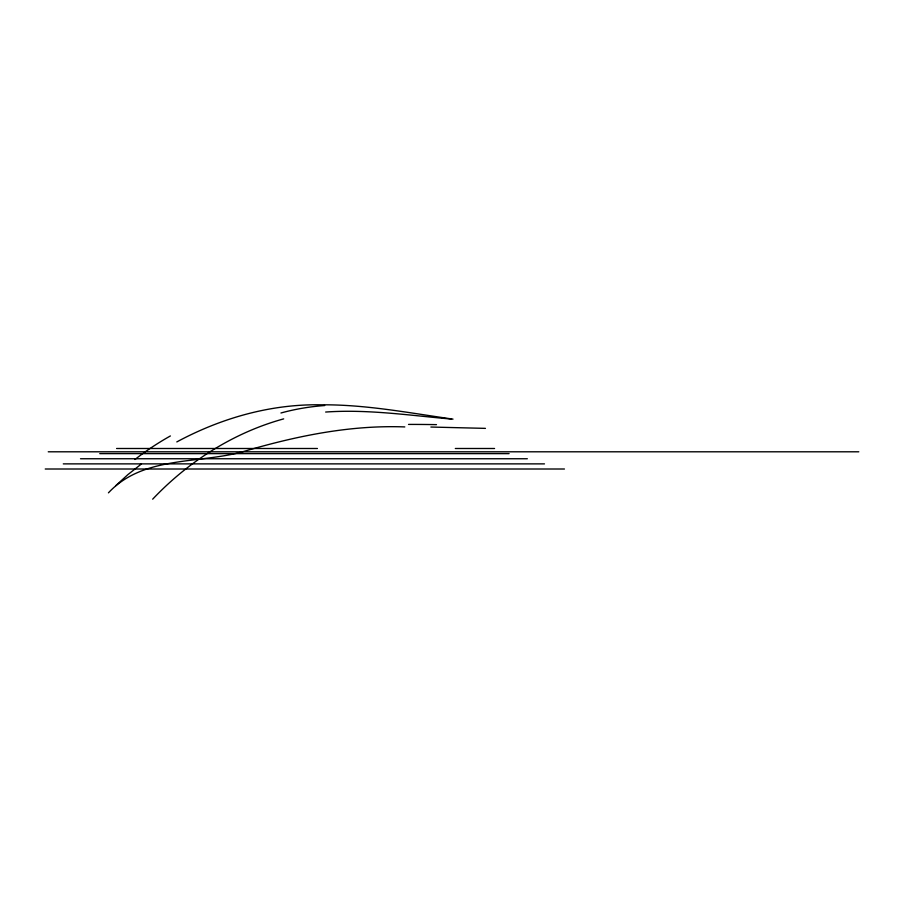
<?xml version="1.0" encoding="UTF-8"?>
<svg xmlns="http://www.w3.org/2000/svg" width="904" height="904" viewBox="0 0 904 904"><rect width="100%" height="100%" fill="white"/><g stroke="black" fill="none" stroke-linecap="round" stroke-linejoin="round"><path stroke-width="1.36" d="M152.674 499.177C188.145 461.661 233.695 432.564 283.675 418.88M108.435 492.838C143.069 455.752 197.784 464.023 242.656 451.774C295.337 436.248 349.554 424.869 404.811 426.925M115.746 485.685L127.916 474.589L141.408 463.989M176.8 441.932C221.017 418.123 270.827 403.862 321.282 404.822C365.645 404.438 409.275 412.958 453.006 419.128M325.655 412.043C367.725 409.094 409.67 415.433 451.491 419.072M116.582 448.497L317.417 448.497M455.311 448.497L494.567 448.497M48.251 451.797L858.8 451.797M99.756 453.627L509.099 453.627M80.512 458.746L527.337 458.746M63.28 463.876L544.468 463.876M45.234 469.006L564.446 469.006M430.88 427.038L485.437 428.372M408.529 424.417A231.108 32.702 -1.9 0 1 436.474 424.643M280.952 412.992A188.224 149.748 3.2 0 1 324.705 405.534M134.978 459.481A326.242 238.238 7.3 0 1 170.381 435.954"/></g></svg>
